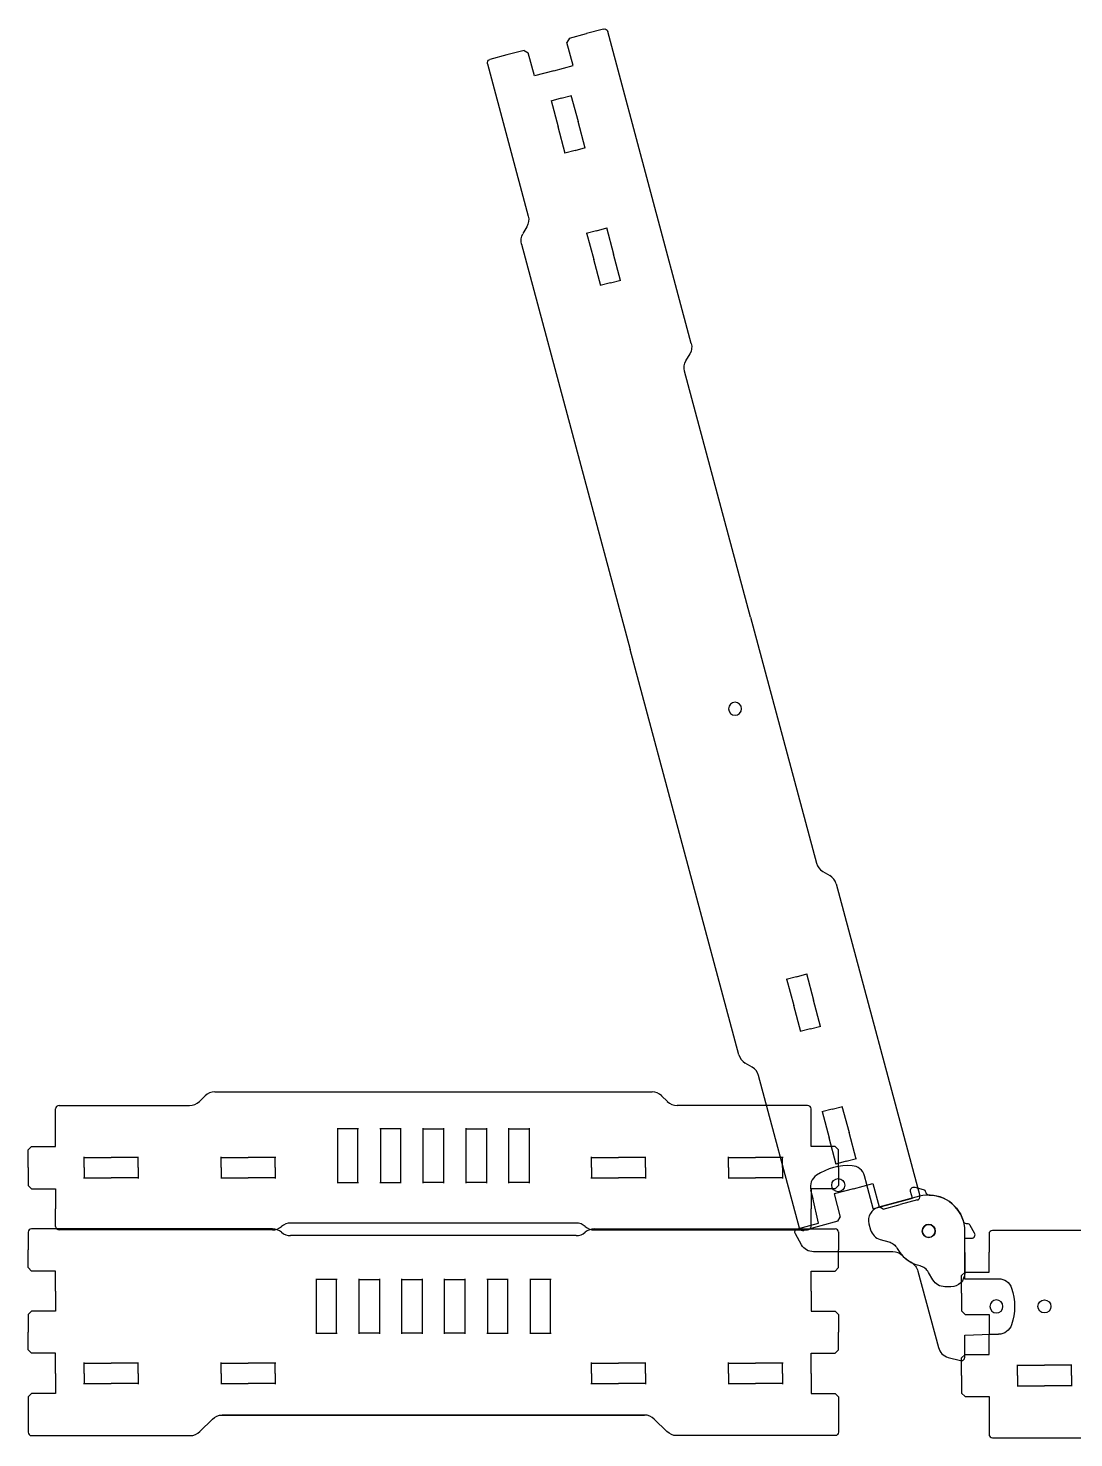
# Model space of a CAD drawing. Header units: inches. Extents: x -309 to 118, y -31 to 166.
# Drawn here: x -177.8 to -168.27, y 74.88 to 87.73 of the extents above; entities that cross this region are included whole.
import ezdxf

# ---------------------------------------------------------------- set-up
doc = ezdxf.new("R2010")
doc.units = ezdxf.units.IN
doc.header["$MEASUREMENT"] = 0
doc.layers.add('CUT', color=1, linetype='Continuous')

# ---------------------------------------------------------------- blocks, each defined once
blk = doc.blocks.new('Dovetail_Half')
for p, q in [((-0.25, 0.21375), (-0.25, 0.375)), ((-0.25, 0.21375), (-0.21875, 0.1825)), ((0, 0.1825), (-0.21875, 0.1825)), ((0, 0), (0, 0.1825))]:
    blk.add_line(p, q)
blk = doc.blocks.new('BraceHole_Quarter')
at = {"layer": 'CUT', "ltscale": 0.003906}
for p, q in [((-0.25, 0.0935), (0, 0.0935)), ((-0.246, 0), (-0.246, 0.0975))]:
    blk.add_line(p, q, dxfattribs=at)
blk = doc.blocks.new('BraceHole')
at = {"color": 0}
blk.add_blockref('BraceHole_Quarter', (0, 0), dxfattribs=at)
at = {"color": 0, "xscale": -1, "rotation": 180}
blk.add_blockref('BraceHole_Quarter', (0, 0), dxfattribs=at)
at = {"color": 0, "xscale": -1}
blk.add_blockref('BraceHole_Quarter', (0, 0), dxfattribs=at)
at = {"color": 0, "rotation": 180}
blk.add_blockref('BraceHole_Quarter', (0, 0), dxfattribs=at)
blk = doc.blocks.new('BraceHoles')
at = {"color": 0}
for p in [(0.5, 0), (1.75, 0)]:
    blk.add_blockref('BraceHole', p, dxfattribs=at)
blk = doc.blocks.new('Lid_Side_Half')
at = {"layer": 'CUT'}
for p, q in [((-2.787, 2.55), (-2.787, 5.494)), ((-2.756, 5.525), (-2.595, 5.525)), ((-1.845, 5.525), (-1.684, 5.525)), ((-1.652, 5.494), (-1.652, 4.054)), ((-1.616, 3.965), (-1.564, 3.914)), ((-1.527, 3.825), (-1.527, 0)), ((-2.699, 2.41), (-2.751, 2.461)), ((-2.662, 0), (-2.662, 2.321))]:
    blk.add_line(p, q, dxfattribs=at)
for centre, radius, start, end in [((-2.756, 5.494), 0.0312, 90, 180), ((-1.684, 5.494), 0.0312, 0, 90), ((-1.527, 4.054), 0.125, 180, 225), ((-1.652, 3.825), 0.125, 0, 45), ((-2.662, 2.55), 0.125, 180, 225), ((-2.787, 2.321), 0.125, 0, 45)]:
    blk.add_arc(centre, radius, start, end, dxfattribs=at)
at = {"xscale": -1, "rotation": 90}
blk.add_blockref('BraceHoles', (-2.22, 5.27), dxfattribs=at)
at = {"layer": 'CUT', "xscale": -1, "rotation": 90}
blk.add_blockref('Dovetail_Half', (-2.22, 5.275), dxfattribs=at)
at = {"layer": 'CUT', "rotation": 270}
blk.add_blockref('Dovetail_Half', (-2.22, 5.275), dxfattribs=at)
blk = doc.blocks.new('Lid_Side')
at = {"layer": 'CUT'}
blk.add_circle((-2.31, -0.77), 0.0595, dxfattribs=at)
at = {"rotation": 359.9999999999981}
blk.add_blockref('Lid_Side_Half', (0, 0), dxfattribs=at)
at = {"xscale": -1.000000000000002, "rotation": 179.999999999998}
blk.add_blockref('Lid_Side_Half', (0, 0), dxfattribs=at)
blk = doc.blocks.new('Dovetail_Out_Half')
for p, q in [((0.24, 0.1925), (0.24, 0.375)), ((-0.01, 0.16125), (0.02125, 0.1925)), ((-0.01, 0), (-0.01, 0.16125)), ((0.02125, 0.1925), (0.24, 0.1925))]:
    blk.add_line(p, q)
blk = doc.blocks.new('ChopstickBox_Side')
at = {"layer": 'CUT', "ltscale": 0.015625}
for p, q in [((-158.145, 72.159), (-158.145, 70.965)), ((-157.952, 72.19), (-158.113, 72.19)), ((-156.286, 72.19), (-156.452, 72.19)), ((-156.255, 69.465), (-156.255, 72.159)), ((-158.108, 70.876), (-157.994, 70.762)), ((-157.957, 70.674), (-157.957, 66.915)), ((-156.343, 69.324), (-156.291, 69.376)), ((-156.38, 66.915), (-156.38, 69.236)), ((-157.957, 63.156), (-157.957, 66.915)), ((-156.38, 66.915), (-156.38, 64.594)), ((-156.343, 64.505), (-156.291, 64.454)), ((-156.255, 64.365), (-156.255, 61.671)), ((-158.108, 62.954), (-157.994, 63.068)), ((-158.145, 61.671), (-158.145, 62.865)), ((-157.952, 61.64), (-158.113, 61.64)), ((-156.286, 61.64), (-156.452, 61.64))]:
    blk.add_line(p, q, dxfattribs=at)
at = {"layer": 'CUT'}
for p, q in [((-157.285, 64.487), (-156.785, 64.487)), ((-157.28, 64.262), (-157.28, 64.492)), ((-156.79, 64.492), (-156.79, 64.262)), ((-156.785, 64.267), (-157.285, 64.267))]:
    blk.add_line(p, q, dxfattribs=at)
for centre in [(-156.947, 71.685), (-157.097, 66.187), (-157.097, 63.46)]:
    blk.add_circle(centre, 0.0595, dxfattribs=at)
at = {"layer": 'CUT', "ltscale": 0.015625}
for centre, radius, start, end in [((-158.113, 72.159), 0.0312, 90, 180), ((-156.286, 72.159), 0.0312, 0, 90), ((-158.02, 70.965), 0.125, 180, 225), ((-158.082, 70.674), 0.125, 0, 45), ((-156.38, 69.465), 0.125, 315, 360), ((-156.255, 69.236), 0.125, 135, 180), ((-156.255, 64.594), 0.125, 180, 225), ((-156.38, 64.365), 0.125, 0, 45), ((-158.082, 63.156), 0.125, 315, 360), ((-158.02, 62.865), 0.125, 135, 180), ((-158.113, 61.671), 0.0312, 180, 270), ((-156.286, 61.671), 0.0312, 270, 0)]:
    blk.add_arc(centre, radius, start, end, dxfattribs=at)
at = {"rotation": 270}
blk.add_blockref('BraceHoles', (-157.577, 72.185), dxfattribs=at)
at = {"xscale": -1, "rotation": 270}
blk.add_blockref('BraceHoles', (-157.577, 61.645), dxfattribs=at)
at = {"layer": 'CUT'}
for p, xscale, rotation in [((-157.577, 72.43), -1.000000000000001, 90), ((-156.827, 72.43), -1.000000000000001, 90), ((-157.577, 61.4), -1, 270), ((-156.827, 61.4), -1, 270)]:
    blk.add_blockref('Dovetail_Out_Half', p, dxfattribs=dict(at, xscale=xscale, rotation=rotation))
for p, rotation in [((-157.577, 72.43), 270), ((-156.827, 72.43), 270), ((-157.577, 61.4), 90), ((-156.827, 61.4), 90)]:
    blk.add_blockref('Dovetail_Out_Half', p, dxfattribs=dict(at, rotation=rotation))
blk = doc.blocks.new('HingeTop')
at = {"layer": 'CUT', "ltscale": 0.007812}
for p, q in [((-0.242, 0.263), (-0.005, 0.253)), ((-0.015, 0.253), (0.067, 0.253)), ((-0.242, -0.253), (-0.005, -0.253)), ((-0.015, -0.253), (0.067, -0.253))]:
    blk.add_line(p, q, dxfattribs=at)
at = {"layer": 'CUT'}
blk.add_lwpolyline([(-0.242, -0.25), (-0.242, -0.622), (-0.179, -0.622, -0.57735), (-0.152, -0.669), (-0.191, -0.737, -0.267949), (-0.218, -0.753), (-0.224, -0.753, 0.336424), (-0.254, -0.776, -0.411031), (-0.655, -1.004), (-1.025, -0.905, -0.414214), (-1.114, -0.752), (-1.099, -0.698, -0.267949), (-1.011, -0.61), (-0.934, -0.589, 0.203798), (-0.857, -0.529, -0.141217), (-0.729, -0.4, 0.203798), (-0.668, -0.323), (-0.481, 0.375, -0.267949), (-0.393, 0.464), (-0.281, 0.493, -0.493145), (-0.242, 0.463), (-0.242, 0.263)], format="xyb", dxfattribs=at)
at = {"layer": 'CUT', "ltscale": 0.003906}
for centre in [(0.047, 0), (-0.57, -0.688)]:
    blk.add_circle(centre, 0.0595, dxfattribs=at)
at = {"layer": 'CUT', "ltscale": 0.007812}
for centre, radius, start, end in [((0.067, 0.128), 0.125, 18.3655, 90), ((-0.318, 0), 0.531, 341.6345, 18.3655), ((0.067, -0.128), 0.125, 270, 341.6345)]:
    blk.add_arc(centre, radius, start, end, dxfattribs=at)
blk = doc.blocks.new('HingeHole')
at = {"layer": 'CUT', "ltscale": 0.003906}
for p, q in [((-0.0975, 0.495), (0.0975, 0.495)), ((-0.0925, 0), (-0.0925, 0.5)), ((0.0925, 0.5), (0.0925, 0)), ((0.0975, 0.005), (-0.0975, 0.005))]:
    blk.add_line(p, q, dxfattribs=at)
blk = doc.blocks.new('ChopstickBox_Lid_Elev_Rear')
at = {"layer": 'CUT'}
for p, q in [((-152.391, 59.64), (-152.34, 59.692)), ((-152.251, 59.728), (-148.267, 59.728)), ((-148.127, 59.64), (-148.179, 59.692)), ((-153.701, 59.411), (-153.701, 59.572)), ((-153.67, 59.603), (-152.48, 59.603)), ((-146.849, 59.603), (-148.039, 59.603)), ((-146.818, 59.411), (-146.818, 59.572)), ((-153.701, 58.5), (-153.701, 58.661)), ((-146.818, 58.5), (-146.818, 58.661)), ((-151.726, 58.468), (-153.67, 58.468)), ((-148.958, 58.531), (-151.56, 58.531)), ((-148.793, 58.468), (-146.849, 58.468))]:
    blk.add_line(p, q, dxfattribs=at)
for centre, radius, start, end in [((-152.48, 59.728), 0.125, 270, 315), ((-152.251, 59.603), 0.125, 90, 135), ((-148.267, 59.603), 0.125, 45, 90), ((-148.039, 59.728), 0.125, 225, 270), ((-153.67, 59.572), 0.0312, 90, 180), ((-146.849, 59.572), 0.0312, 0, 90), ((-153.67, 58.5), 0.0312, 180, 270), ((-151.726, 58.593), 0.125, 270, 311.4096), ((-151.56, 58.406), 0.125, 90, 131.4096), ((-148.958, 58.406), 0.125, 48.5904, 90), ((-148.793, 58.593), 0.125, 228.5904, 270), ((-146.849, 58.5), 0.0312, 270, 0)]:
    blk.add_arc(centre, radius, start, end, dxfattribs=at)
at = {"xscale": -1}
for p in [(-151.039, 58.896), (-150.649, 58.896)]:
    blk.add_blockref('HingeHole', p, dxfattribs=at)
for p in [(-150.259, 58.896), (-149.869, 58.896), (-149.479, 58.896)]:
    blk.add_blockref('HingeHole', p)
at = {"xscale": -1, "rotation": 180}
blk.add_blockref('BraceHoles', (-153.696, 59.036), dxfattribs=at)
at = {"rotation": 180}
blk.add_blockref('BraceHoles', (-146.823, 59.036), dxfattribs=at)
at = {"layer": 'CUT'}
blk.add_blockref('Dovetail_Out_Half', (-153.941, 59.036), dxfattribs=at)
at = {"layer": 'CUT', "xscale": -1}
blk.add_blockref('Dovetail_Out_Half', (-146.578, 59.036), dxfattribs=at)
at = {"layer": 'CUT', "xscale": -1, "rotation": 180}
blk.add_blockref('Dovetail_Out_Half', (-153.941, 59.036), dxfattribs=at)
at = {"layer": 'CUT', "rotation": 180}
blk.add_blockref('Dovetail_Out_Half', (-146.578, 59.036), dxfattribs=at)
blk = doc.blocks.new('ChopstickBox_Body_Rear')
at = {"layer": 'CUT', "ltscale": 0.015625}
for p, q in [((-153.951, 58.342), (-153.951, 58.176)), ((-151.726, 58.368), (-153.92, 58.368)), ((-148.793, 58.368), (-146.599, 58.368)), ((-146.568, 58.342), (-146.568, 58.176)), ((-148.958, 58.306), (-151.56, 58.306))]:
    blk.add_line(p, q, dxfattribs=at)
for points in [[(-153.951, 56.676), (-153.951, 56.515, 0.414214), (-153.92, 56.483), (-152.476, 56.483, 0.198912), (-152.387, 56.52), (-152.273, 56.634, -0.198912), (-152.185, 56.671), (-148.334, 56.671)], [(-146.568, 56.676), (-146.568, 56.515, -0.414214), (-146.599, 56.483), (-148.043, 56.483, -0.198912), (-148.131, 56.52), (-148.246, 56.634, 0.198912), (-148.334, 56.671), (-152.185, 56.671)]]:
    blk.add_lwpolyline(points, format="xyb", dxfattribs=at)
for centre, radius, start, end in [((-153.92, 58.337), 0.0312, 90, 180), ((-151.726, 58.243), 0.125, 48.5904, 90), ((-151.56, 58.431), 0.125, 228.5904, 270), ((-148.958, 58.431), 0.125, 270, 311.4096), ((-148.793, 58.243), 0.125, 90, 131.4096), ((-146.599, 58.337), 0.0312, 0, 90)]:
    blk.add_arc(centre, radius, start, end, dxfattribs=at)
at = {"xscale": -1, "rotation": 180}
for p in [(-151.234, 57.911), (-149.674, 57.911), (-149.284, 57.911)]:
    blk.add_blockref('HingeHole', p, dxfattribs=at)
at = {"rotation": 180}
for p in [(-150.844, 57.911), (-150.454, 57.911), (-150.064, 57.911)]:
    blk.add_blockref('HingeHole', p, dxfattribs=at)
blk.add_blockref('BraceHoles', (-153.696, 57.051))
at = {"xscale": -1}
blk.add_blockref('BraceHoles', (-146.823, 57.051), dxfattribs=at)
at = {"layer": 'CUT'}
for p in [(-153.701, 57.801), (-153.701, 57.051)]:
    blk.add_blockref('Dovetail_Half', p, dxfattribs=at)
at = {"layer": 'CUT', "xscale": -1}
for p in [(-146.818, 57.801), (-146.818, 57.051)]:
    blk.add_blockref('Dovetail_Half', p, dxfattribs=at)
at = {"layer": 'CUT', "xscale": -1, "rotation": 180}
for p in [(-153.701, 57.801), (-153.701, 57.051)]:
    blk.add_blockref('Dovetail_Half', p, dxfattribs=at)
at = {"layer": 'CUT', "rotation": 180}
for p in [(-146.818, 57.801), (-146.818, 57.051)]:
    blk.add_blockref('Dovetail_Half', p, dxfattribs=at)

msp = doc.modelspace()

# ---------------------------------------------------------------- block references
for name, p in [('ChopstickBox_Lid_Elev_Rear', (-23.84505, 18.30578)), ('ChopstickBox_Body_Rear', (-23.84505, 18.41578))]:
    msp.add_blockref(name, p)
at = {"rotation": 90}
msp.add_blockref('ChopstickBox_Side', (-96.85107, 233.02381), dxfattribs=at)
at = {"layer": 'CUT', "xscale": -1}
for name, p, rotation in [('Lid_Side', (-173.78609, 81.67051), 14.99999999999986), ('HingeTop', (-169.02093, 76.07661), 180)]:
    msp.add_blockref(name, p, dxfattribs=dict(at, rotation=rotation))
at = {"layer": 'CUT', "rotation": 104.9999999999999}
msp.add_blockref('HingeTop', (-170.40253, 77.13675), dxfattribs=at)

doc.saveas('drawing.dxf')
